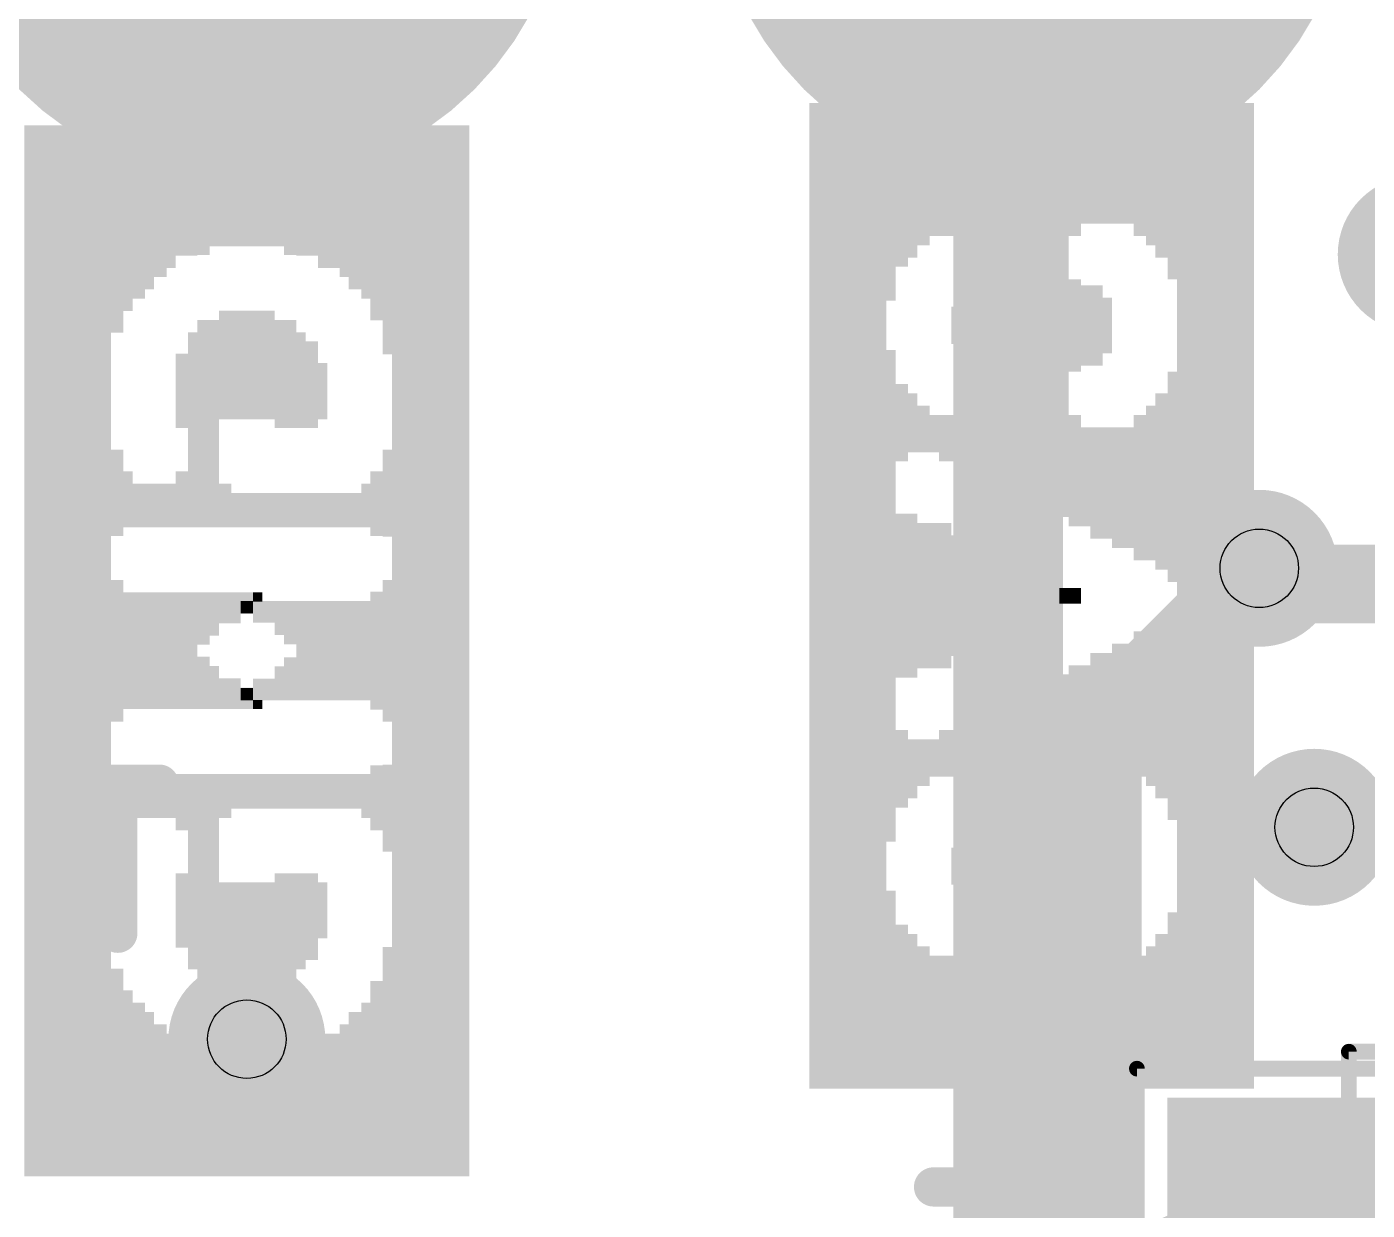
# Model space of a CAD drawing. Extents: x -28.7 to 57.9, y -15.3 to 34.1.
# Drawn here: x 6.908 to 11.246, y 19.767 to 23.597 of the extents above; entities that cross this region are included whole.
import ezdxf

# ---------------------------------------------------------------- set-up
doc = ezdxf.new("R2010")
doc.units = 0
for name, color, linetype in [('1', 12, 'CONTINUOUS'), ('16', 53, 'CONTINUOUS'), ('17', 254, 'CONTINUOUS'), ('18', 110, 'CONTINUOUS'), ('21', 41, 'CONTINUOUS'), ('22', 40, 'CONTINUOUS'), ('25', 253, 'CONTINUOUS'), ('27', 253, 'CONTINUOUS'), ('28', 253, 'CONTINUOUS'), ('29', 253, 'CONTINUOUS'), ('30', 253, 'CONTINUOUS'), ('32', 253, 'CONTINUOUS'), ('39', 12, 'CONTINUOUS'), ('40', 132, 'CONTINUOUS'), ('44', 253, 'CONTINUOUS')]:
    doc.layers.add(name, color=color, linetype=linetype)

# ---------------------------------------------------------------- blocks, each defined once
blk = doc.blocks.new('RECT')
blk.add_solid([(-0.5, -0.5), (0.5, -0.5), (-0.5, 0.5), (0.5, 0.5)])
blk = doc.blocks.new('ROUNDP')
at = {"const_width": 0.5}
blk.add_lwpolyline([(0, -0.25, 1), (0, 0.25, 1), (0, -0.25)], format="xyb", dxfattribs=at)
blk = doc.blocks.new('ROUNDV')
at = {"const_width": 0.5}
blk.add_lwpolyline([(0, -0.25, 1), (0, 0.25, 1), (0, -0.25)], format="xyb", dxfattribs=at)

msp = doc.modelspace()

# ---------------------------------------------------------------- linework, layer by layer
at = {"layer": '1', "const_width": 0.254}
for points in [[(10.3886, 21.336), (10.8966, 21.844)], [(10.3886, 17.2816), (10.3886, 21.336)]]:
    msp.add_lwpolyline(points, dxfattribs=at)
at = {"layer": '1', "const_width": 0.127}
for points in [[(10.9415, 21.7991, 1), (10.8517, 21.8889)], [(10.4521, 21.336, 1), (10.3251, 21.336)], [(10.3437, 21.3809, 1), (10.4335, 21.2911)]]:
    msp.add_lwpolyline(points, format="xyb", dxfattribs=at)
at = {"layer": '16'}
for points, const_width in [([(10.0838, 18.5166), (10.0838, 24.0538)], 0.3556), ([(10.8966, 21.844), (10.9474, 21.7932)], 0.254), ([(13.3096, 21.7932), (10.9474, 21.7932)], 0.254)]:
    msp.add_lwpolyline(points, dxfattribs=dict(at, const_width=const_width))
at = {"layer": '16', "const_width": 0.127}
for points in [[(10.9415, 21.8889, 1), (10.8517, 21.7991)], [(10.9474, 21.8567, 1), (10.9474, 21.7297)], [(10.9025, 21.7483, 1), (10.9923, 21.8381)]]:
    msp.add_lwpolyline(points, format="xyb", dxfattribs=at)
at = {"layer": '25'}
for points, const_width in [([(10.7696, 19.718, 0.1139), (10.5953, 19.6778)], 0.127), ([(10.9439, 19.6778, 0.1139), (10.7696, 19.718)], 0.127), ([(10.7696, 19.7498, 1), (10.7696, 19.6863)], 0.0635), ([(10.7696, 19.6863, 1), (10.7696, 19.7498)], 0.0635)]:
    msp.add_lwpolyline(points, format="xyb", dxfattribs=dict(at, const_width=const_width))
at = {"layer": '27', "const_width": 0.127}
for points in [[(7.0684, 21.1455), (7.3365, 21.1455)], [(7.2024, 20.6629), (7.2024, 21.1455)]]:
    msp.add_lwpolyline(points, dxfattribs=at)
at = {"layer": '27', "const_width": 0.0635}
for points in [[(7.0684, 21.1773, 1), (7.0684, 21.1138)], [(7.2342, 21.1455, 1), (7.1707, 21.1455)], [(7.3365, 21.1138, 1), (7.3365, 21.1773)], [(7.1707, 20.6629, 1), (7.2342, 20.6629)]]:
    msp.add_lwpolyline(points, format="xyb", dxfattribs=at)
at = {"layer": '28', "const_width": 0.127}
for points in [[(10.1106, 19.8419), (10.1106, 20.0564)], [(10.3251, 19.8419), (10.3251, 20.0564)], [(9.8425, 19.8419), (10.3251, 19.8419)]]:
    msp.add_lwpolyline(points, dxfattribs=at)
at = {"layer": '28', "const_width": 0.0635}
for points in [[(10.1424, 20.0564, 1), (10.0789, 20.0564)], [(10.3569, 20.0564, 1), (10.2934, 20.0564)], [(9.8425, 19.8736, 1), (9.8425, 19.8101)], [(10.0789, 19.8419, 1), (10.1424, 19.8419)], [(10.2934, 19.8419, 1), (10.3569, 19.8419)], [(10.3251, 19.8101, 1), (10.3251, 19.8736)]]:
    msp.add_lwpolyline(points, format="xyb", dxfattribs=at)
at = {"layer": '39', "const_width": 0.0508}
for points in [[(11.1864, 17.8796), (11.1864, 20.2796)], [(11.1864, 20.2796), (12.4864, 20.2796)]]:
    msp.add_lwpolyline(points, dxfattribs=at)
at = {"layer": '39', "const_width": 0.0254}
for points in [[(11.1991, 20.2796, 1), (11.1737, 20.2796)], [(11.1864, 20.2923, 1), (11.1864, 20.2669)]]:
    msp.add_lwpolyline(points, format="xyb", dxfattribs=at)
at = {"layer": '40', "const_width": 0.0508}
for points in [[(11.8006, 20.2246), (10.5006, 20.2246)], [(10.5006, 20.2246), (10.5006, 17.8246)]]:
    msp.add_lwpolyline(points, dxfattribs=at)
at = {"layer": '40', "const_width": 0.0254}
for points in [[(10.5006, 20.2373, 1), (10.5006, 20.2119)], [(10.5133, 20.2246, 1), (10.4879, 20.2246)]]:
    msp.add_lwpolyline(points, format="xyb", dxfattribs=at)
at = {"layer": '44'}
for centre in [(10.8966, 21.844), (11.0744, 21.0058), (7.62, 20.32)]:
    msp.add_circle(centre, 0.127, dxfattribs=at)

# ---------------------------------------------------------------- block references
at = {"layer": '16', "xscale": 0.85, "yscale": 0.9, "rotation": 90}
msp.add_blockref('RECT', (11.1506, 19.6046), dxfattribs=at)
at = {"layer": '17', "xscale": 1.8796, "yscale": 1.8796, "rotation": 90}
for p in [(7.62, 24.13), (7.62, 24.13), (10.16, 24.13), (10.16, 24.13)]:
    msp.add_blockref('ROUNDP', p, dxfattribs=at)
at = {"layer": '18', "xscale": 0.508, "yscale": 0.508}
for p in [(11.4046, 22.86), (11.4046, 22.86), (10.8966, 21.844), (10.8966, 21.844), (11.0744, 21.0058), (11.0744, 21.0058), (7.62, 20.32), (7.62, 20.32)]:
    msp.add_blockref('ROUNDV', p, dxfattribs=at)
at = {"layer": '21', "rotation": 90}
for p, xscale, yscale in [((9.46, 21.7604), 3.18, 0.04), ((9.495, 21.7604), 3.18, 0.03), ((9.53, 21.7604), 3.18, 0.04), ((9.565, 21.7604), 3.18, 0.03), ((9.6, 21.7604), 3.18, 0.04), ((9.635, 21.7604), 3.18, 0.03), ((9.67, 21.7604), 3.18, 0.04), ((9.705, 23.0354), 0.63, 0.03), ((9.74, 23.0904), 0.52, 0.04), ((9.775, 23.1054), 0.49, 0.03), ((9.81, 23.1254), 0.45, 0.04), ((9.845, 23.1404), 0.42, 0.03), ((9.88, 23.1404), 0.42, 0.04), ((9.915, 23.1604), 0.38, 0.03), ((9.95, 23.1604), 0.38, 0.04), ((9.985, 23.1604), 0.38, 0.03), ((10.02, 23.1604), 0.38, 0.04), ((10.055, 23.1404), 0.42, 0.03), ((10.09, 23.1404), 0.42, 0.04), ((10.125, 23.1254), 0.45, 0.03), ((10.16, 23.1054), 0.49, 0.04), ((10.195, 23.1404), 0.42, 0.03), ((10.23, 23.1404), 0.42, 0.04), ((10.265, 23.1604), 0.38, 0.03), ((10.3, 23.1604), 0.38, 0.04), ((10.335, 23.1604), 0.38, 0.03), ((10.37, 23.1604), 0.38, 0.04), ((10.405, 23.1604), 0.38, 0.03), ((10.44, 23.1604), 0.38, 0.04), ((10.475, 23.1604), 0.38, 0.03), ((10.51, 23.1404), 0.42, 0.04), ((10.545, 23.1254), 0.45, 0.03), ((10.58, 23.1054), 0.49, 0.04), ((10.615, 23.0704), 0.56, 0.03), ((10.65, 21.7604), 3.18, 0.04), ((10.685, 21.7604), 3.18, 0.03), ((10.72, 21.7604), 3.18, 0.04), ((10.755, 21.7604), 3.18, 0.03), ((10.79, 21.7604), 3.18, 0.04), ((10.825, 21.7604), 3.18, 0.03), ((10.86, 21.7604), 3.18, 0.04), ((6.92, 21.5764), 3.4, 0.04), ((6.955, 21.5764), 3.4, 0.03), ((6.99, 21.5764), 3.4, 0.04), ((7.025, 21.5764), 3.4, 0.03), ((7.06, 21.5764), 3.4, 0.04), ((7.095, 21.5764), 3.4, 0.03), ((7.13, 21.5764), 3.4, 0.04), ((7.165, 22.0514), 2.45, 0.03), ((7.2, 22.9414), 0.67, 0.04), ((7.235, 22.9764), 0.6, 0.03), ((7.27, 22.9964), 0.56, 0.04), ((7.305, 23.0114), 0.53, 0.03), ((7.34, 23.0314), 0.49, 0.04), ((7.375, 23.0464), 0.46, 0.03), ((7.41, 23.0664), 0.42, 0.04), ((7.445, 23.0664), 0.42, 0.03), ((7.48, 23.0814), 0.39, 0.04), ((7.515, 23.0814), 0.39, 0.03), ((7.55, 23.0814), 0.39, 0.04), ((7.585, 23.0814), 0.39, 0.03), ((7.62, 23.0814), 0.39, 0.04), ((7.655, 23.0814), 0.39, 0.03), ((7.69, 23.0814), 0.39, 0.04), ((7.725, 23.0814), 0.39, 0.03), ((7.76, 23.0814), 0.39, 0.04), ((7.795, 23.0664), 0.42, 0.03), ((7.83, 23.0664), 0.42, 0.04), ((7.865, 23.0464), 0.46, 0.03), ((7.9, 23.0464), 0.46, 0.04), ((7.935, 23.0314), 0.49, 0.03), ((7.97, 23.0114), 0.53, 0.04), ((8.005, 22.9964), 0.56, 0.03), ((8.04, 22.9614), 0.63, 0.04), ((8.075, 22.9064), 0.74, 0.03), ((8.11, 21.5764), 3.4, 0.04), ((8.145, 21.5764), 3.4, 0.03), ((8.18, 21.5764), 3.4, 0.04), ((8.215, 21.5764), 3.4, 0.03), ((8.25, 21.5764), 3.4, 0.04), ((8.285, 21.5764), 3.4, 0.03), ((8.32, 21.5764), 3.4, 0.04), ((9.985, 22.6354), 0.25, 0.03), ((10.3, 22.6204), 0.28, 0.04), ((10.335, 22.6354), 0.25, 0.03), ((10.37, 22.6354), 0.25, 0.04), ((9.915, 22.6554), 0.07, 0.03), ((9.95, 22.6354), 0.17, 0.04), ((10.02, 22.6004), 0.24, 0.04), ((10.265, 22.3554), 0.67, 0.03), ((10.405, 22.6354), 0.17, 0.03), ((7.515, 22.4864), 0.32, 0.03), ((7.55, 22.5014), 0.35, 0.04), ((7.585, 22.5014), 0.35, 0.03), ((7.62, 22.5014), 0.35, 0.04), ((7.655, 22.5014), 0.35, 0.03), ((7.69, 22.5014), 0.35, 0.04), ((7.725, 22.4864), 0.32, 0.03), ((7.76, 22.4864), 0.32, 0.04), ((7.48, 22.4664), 0.28, 0.04), ((7.795, 22.4664), 0.28, 0.03), ((7.445, 22.4514), 0.25, 0.03), ((7.83, 22.4514), 0.25, 0.04), ((7.41, 22.4314), 0.21, 0.04), ((9.705, 21.7604), 1.58, 0.03), ((10.055, 22.3404), 0.42, 0.03), ((10.09, 22.3204), 0.46, 0.04), ((10.125, 22.3204), 0.46, 0.03), ((10.16, 22.3054), 0.49, 0.04), ((10.195, 22.3054), 0.49, 0.03), ((10.23, 22.2854), 0.53, 0.04), ((10.615, 22.1454), 0.67, 0.03), ((7.865, 22.3964), 0.14, 0.03), ((9.74, 22.3204), 0.24, 0.04), ((9.775, 22.3204), 0.18, 0.03), ((10.02, 22.2704), 0.28, 0.04), ((10.58, 22.1304), 0.56, 0.04), ((9.81, 22.3004), 0.14, 0.04), ((10.545, 22.1254), 0.49, 0.03), ((9.845, 22.2854), 0.11, 0.03), ((9.88, 22.2704), 0.14, 0.04), ((9.915, 22.2704), 0.14, 0.03), ((9.95, 22.2504), 0.18, 0.04), ((9.985, 22.2504), 0.18, 0.03), ((10.3, 22.1654), 0.35, 0.04), ((10.335, 22.1454), 0.31, 0.03), ((10.37, 22.1254), 0.35, 0.04), ((10.405, 22.1254), 0.35, 0.03), ((10.44, 22.1104), 0.38, 0.04), ((10.475, 22.1104), 0.38, 0.03), ((10.51, 22.1104), 0.46, 0.04), ((7.2, 22.0464), 0.14, 0.04), ((7.235, 22.0314), 0.11, 0.03), ((7.27, 22.0314), 0.11, 0.04), ((7.305, 22.0314), 0.11, 0.03), ((7.34, 22.0314), 0.11, 0.04), ((7.375, 22.0314), 0.11, 0.03), ((7.41, 22.0314), 0.11, 0.04), ((7.445, 22.0314), 0.11, 0.03), ((7.48, 22.0314), 0.11, 0.04), ((7.515, 22.0314), 0.11, 0.03), ((7.55, 22.0314), 0.11, 0.04), ((7.585, 22.0314), 0.11, 0.03), ((7.62, 22.0314), 0.11, 0.04), ((7.655, 22.0314), 0.11, 0.03), ((7.69, 22.0314), 0.11, 0.04), ((7.725, 22.0314), 0.11, 0.03), ((7.76, 22.0314), 0.11, 0.04), ((7.795, 22.0314), 0.11, 0.03), ((7.83, 22.0314), 0.11, 0.04), ((7.865, 22.0314), 0.11, 0.03), ((7.9, 22.0314), 0.11, 0.04), ((7.935, 22.0314), 0.11, 0.03), ((7.97, 22.0314), 0.11, 0.04), ((8.005, 22.0314), 0.11, 0.03), ((8.04, 22.0464), 0.14, 0.04), ((8.075, 22.0314), 0.17, 0.03), ((9.74, 21.7604), 0.52, 0.04), ((9.775, 21.7604), 0.52, 0.03), ((9.81, 21.7604), 0.46, 0.04), ((9.845, 21.7604), 0.46, 0.03), ((9.88, 21.7804), 0.42, 0.04), ((9.915, 21.7604), 0.38, 0.03), ((9.95, 21.7754), 0.35, 0.04), ((9.985, 21.7604), 0.32, 0.03), ((10.02, 21.7804), 0.28, 0.04), ((10.055, 21.7604), 0.24, 0.03), ((10.09, 21.7604), 0.24, 0.04), ((10.125, 21.7604), 0.18, 0.03), ((10.16, 21.7604), 0.18, 0.04), ((7.2, 21.5964), 0.42, 0.04), ((8.075, 21.5964), 0.42, 0.03), ((10.195, 21.7604), 0.1, 0.03), ((10.23, 21.7604), 0.1, 0.04), ((10.265, 21.7604), 0.04, 0.03), ((10.3, 21.7604), 0.04, 0.04), ((7.235, 21.5914), 0.35, 0.03), ((7.27, 21.6114), 0.31, 0.04), ((7.305, 21.6114), 0.31, 0.03), ((7.34, 21.6264), 0.28, 0.04), ((7.375, 21.6464), 0.24, 0.03), ((7.41, 21.6614), 0.21, 0.04), ((7.445, 21.6614), 0.21, 0.03), ((7.48, 21.6814), 0.17, 0.04), ((7.515, 21.6964), 0.14, 0.03), ((7.55, 21.7164), 0.1, 0.04), ((7.585, 21.7164), 0.1, 0.03), ((7.62, 21.7314), 0.07, 0.04), ((7.655, 21.7514), 0.03, 0.03), ((8.005, 21.5764), 0.32, 0.03), ((8.04, 21.5764), 0.38, 0.04), ((7.935, 21.5564), 0.28, 0.03), ((7.97, 21.5564), 0.28, 0.04), ((10.615, 21.3754), 0.67, 0.03), ((7.9, 21.5414), 0.25, 0.04), ((10.58, 21.3904), 0.56, 0.04), ((7.865, 21.5214), 0.21, 0.03), ((10.51, 21.4104), 0.46, 0.04), ((10.545, 21.3954), 0.49, 0.03), ((7.795, 21.5064), 0.18, 0.03), ((7.83, 21.5064), 0.18, 0.04), ((10.37, 21.3954), 0.35, 0.04), ((10.405, 21.3954), 0.35, 0.03), ((10.44, 21.4104), 0.38, 0.04), ((10.475, 21.4104), 0.38, 0.03), ((7.725, 21.4714), 0.11, 0.03), ((7.76, 21.4864), 0.14, 0.04), ((10.3, 21.3754), 0.31, 0.04), ((10.335, 21.3754), 0.31, 0.03), ((7.655, 21.4514), 0.07, 0.03), ((7.69, 21.4514), 0.07, 0.04), ((10.23, 21.3404), 0.32, 0.04), ((10.265, 21.3604), 0.28, 0.03), ((7.62, 21.4364), 0.04, 0.04), ((10.09, 21.3054), 0.25, 0.04), ((10.125, 21.2904), 0.28, 0.03), ((10.16, 21.2854), 0.35, 0.04), ((10.195, 21.3204), 0.28, 0.03), ((10.02, 21.3054), 0.17, 0.04), ((10.055, 21.2854), 0.21, 0.03), ((9.95, 21.2904), 0.14, 0.04), ((9.985, 21.2904), 0.14, 0.03), ((9.74, 21.2004), 0.24, 0.04), ((9.88, 21.2504), 0.14, 0.04), ((9.915, 21.2704), 0.1, 0.03), ((9.775, 21.2004), 0.18, 0.03), ((9.81, 21.2204), 0.14, 0.04), ((9.845, 21.2354), 0.11, 0.03), ((7.2, 21.0664), 0.28, 0.04), ((7.235, 21.0864), 0.18, 0.03), ((7.27, 21.1064), 0.14, 0.04), ((7.305, 21.1064), 0.14, 0.03), ((7.34, 21.1064), 0.14, 0.04), ((7.375, 21.1064), 0.14, 0.03), ((7.41, 21.0864), 0.18, 0.04), ((7.445, 20.8614), 0.63, 0.03), ((7.48, 20.8414), 0.67, 0.04), ((7.515, 20.8414), 0.67, 0.03), ((7.55, 21.1064), 0.14, 0.04), ((7.585, 21.1214), 0.11, 0.03), ((7.62, 21.1214), 0.11, 0.04), ((7.655, 21.1214), 0.11, 0.03), ((7.69, 21.1214), 0.11, 0.04), ((7.725, 21.1214), 0.11, 0.03), ((7.76, 21.1214), 0.11, 0.04), ((7.795, 21.1214), 0.11, 0.03), ((7.83, 21.1214), 0.11, 0.04), ((7.865, 21.1214), 0.11, 0.03), ((7.9, 21.1214), 0.11, 0.04), ((7.935, 21.1214), 0.11, 0.03), ((7.97, 21.1214), 0.11, 0.04), ((8.005, 21.1064), 0.14, 0.03), ((8.04, 21.1014), 0.21, 0.04), ((8.075, 21.0664), 0.28, 0.03), ((9.985, 20.8854), 0.25, 0.03), ((10.3, 20.8704), 0.28, 0.04), ((10.335, 20.8854), 0.25, 0.03), ((10.37, 20.8854), 0.25, 0.04), ((9.95, 20.8854), 0.17, 0.04), ((10.02, 20.8504), 0.24, 0.04), ((10.405, 20.8854), 0.17, 0.03), ((9.915, 20.9054), 0.07, 0.03), ((10.265, 20.5554), 0.77, 0.03), ((7.41, 20.7364), 0.24, 0.04), ((7.725, 20.6814), 0.35, 0.03), ((7.76, 20.6814), 0.35, 0.04), ((7.795, 20.7014), 0.31, 0.03), ((7.83, 20.7164), 0.28, 0.04), ((7.865, 20.7364), 0.18, 0.03), ((9.705, 20.4854), 0.63, 0.03), ((10.055, 20.4854), 0.63, 0.03), ((10.09, 20.4854), 0.63, 0.04), ((10.125, 20.4854), 0.63, 0.03), ((10.16, 20.4854), 0.63, 0.04), ((10.195, 20.4854), 0.63, 0.03), ((10.23, 20.4854), 0.63, 0.04), ((7.55, 20.5964), 0.24, 0.04), ((10.615, 20.4504), 0.56, 0.03), ((7.585, 20.5814), 0.21, 0.03), ((7.62, 20.5814), 0.21, 0.04), ((7.655, 20.5814), 0.21, 0.03), ((7.69, 20.5814), 0.21, 0.04), ((9.74, 20.4304), 0.52, 0.04), ((9.775, 20.4154), 0.49, 0.03), ((10.02, 20.4154), 0.49, 0.04), ((10.58, 20.4154), 0.49, 0.04), ((7.165, 20.2464), 0.74, 0.03), ((9.81, 20.3954), 0.45, 0.04), ((10.545, 20.3954), 0.45, 0.03), ((8.075, 20.2264), 0.7, 0.03), ((9.845, 20.3804), 0.42, 0.03), ((9.88, 20.3804), 0.42, 0.04), ((9.915, 20.3804), 0.42, 0.03), ((9.95, 20.3804), 0.42, 0.04), ((9.985, 20.3804), 0.42, 0.03), ((10.3, 20.3804), 0.42, 0.04), ((10.51, 20.3804), 0.42, 0.04), ((7.2, 20.2114), 0.67, 0.04), ((10.335, 20.3604), 0.38, 0.03), ((10.37, 20.3604), 0.38, 0.04), ((10.405, 20.3604), 0.38, 0.03), ((10.44, 20.3604), 0.38, 0.04), ((10.475, 20.3604), 0.38, 0.03), ((7.235, 20.1764), 0.6, 0.03), ((8.04, 20.1914), 0.63, 0.04), ((7.27, 20.1564), 0.56, 0.04), ((8.005, 20.1564), 0.56, 0.03), ((7.97, 20.1414), 0.53, 0.04), ((7.305, 20.1214), 0.49, 0.03), ((7.34, 20.1214), 0.49, 0.04), ((7.935, 20.1214), 0.49, 0.03), ((7.375, 20.1064), 0.46, 0.03), ((7.865, 20.1064), 0.46, 0.03), ((7.9, 20.1064), 0.46, 0.04), ((7.41, 20.0864), 0.42, 0.04), ((7.445, 20.0864), 0.42, 0.03), ((7.48, 20.0864), 0.42, 0.04), ((7.515, 20.0714), 0.39, 0.03), ((7.55, 20.0714), 0.39, 0.04), ((7.585, 20.0714), 0.39, 0.03), ((7.62, 20.0714), 0.39, 0.04), ((7.655, 20.0714), 0.39, 0.03), ((7.69, 20.0714), 0.39, 0.04), ((7.725, 20.0714), 0.39, 0.03), ((7.76, 20.0864), 0.42, 0.04), ((7.795, 20.0864), 0.42, 0.03), ((7.83, 20.0864), 0.42, 0.04)]:
    msp.add_blockref('RECT', p, dxfattribs=dict(at, xscale=xscale, yscale=yscale))
at = {"layer": '22', "rotation": 270}
for p, xscale, yscale in [((9.46, 21.7498), 3.18, 0.04), ((9.495, 21.7498), 3.18, 0.03), ((9.53, 21.7498), 3.18, 0.04), ((9.565, 21.7498), 3.18, 0.03), ((9.6, 21.7498), 3.18, 0.04), ((9.635, 21.7498), 3.18, 0.03), ((9.67, 21.7498), 3.18, 0.04), ((9.705, 23.0248), 0.63, 0.03), ((9.74, 23.0798), 0.52, 0.04), ((9.775, 23.0948), 0.49, 0.03), ((9.81, 23.1148), 0.45, 0.04), ((9.845, 23.1298), 0.42, 0.03), ((9.88, 23.1298), 0.42, 0.04), ((9.915, 23.1298), 0.42, 0.03), ((9.95, 23.1298), 0.42, 0.04), ((9.985, 23.1298), 0.42, 0.03), ((10.02, 23.0948), 0.49, 0.04), ((10.055, 23.0248), 0.63, 0.03), ((10.09, 23.0248), 0.63, 0.04), ((10.125, 23.0248), 0.63, 0.03), ((10.16, 23.0248), 0.63, 0.04), ((10.195, 23.0248), 0.63, 0.03), ((10.23, 23.0248), 0.63, 0.04), ((10.265, 22.9548), 0.77, 0.03), ((10.3, 23.1298), 0.42, 0.04), ((10.335, 23.1498), 0.38, 0.03), ((10.37, 23.1498), 0.38, 0.04), ((10.405, 23.1498), 0.38, 0.03), ((10.44, 23.1498), 0.38, 0.04), ((10.475, 23.1498), 0.38, 0.03), ((10.51, 23.1298), 0.42, 0.04), ((10.545, 23.1148), 0.45, 0.03), ((10.58, 23.0948), 0.49, 0.04), ((10.615, 23.0598), 0.56, 0.03), ((10.65, 21.7498), 3.18, 0.04), ((10.685, 21.7498), 3.18, 0.03), ((10.72, 21.7498), 3.18, 0.04), ((10.755, 21.7498), 3.18, 0.03), ((10.79, 21.7498), 3.18, 0.04), ((10.825, 21.7498), 3.18, 0.03), ((10.86, 21.7498), 3.18, 0.04), ((6.92, 21.5782), 3.4, 0.04), ((6.955, 21.5782), 3.4, 0.03), ((6.99, 21.5782), 3.4, 0.04), ((7.025, 21.5782), 3.4, 0.03), ((7.06, 21.5782), 3.4, 0.04), ((7.095, 21.5782), 3.4, 0.03), ((7.13, 21.5782), 3.4, 0.04), ((7.165, 22.9082), 0.74, 0.03), ((7.2, 22.9432), 0.67, 0.04), ((7.235, 22.9782), 0.6, 0.03), ((7.27, 22.9982), 0.56, 0.04), ((7.305, 23.0332), 0.49, 0.03), ((7.34, 23.0332), 0.49, 0.04), ((7.375, 23.0482), 0.46, 0.03), ((7.41, 23.0682), 0.42, 0.04), ((7.445, 23.0682), 0.42, 0.03), ((7.48, 23.0682), 0.42, 0.04), ((7.515, 23.0832), 0.39, 0.03), ((7.55, 23.0832), 0.39, 0.04), ((7.585, 23.0832), 0.39, 0.03), ((7.62, 23.0832), 0.39, 0.04), ((7.655, 23.0832), 0.39, 0.03), ((7.69, 23.0832), 0.39, 0.04), ((7.725, 23.0832), 0.39, 0.03), ((7.76, 23.0682), 0.42, 0.04), ((7.795, 23.0682), 0.42, 0.03), ((7.83, 23.0682), 0.42, 0.04), ((7.865, 23.0482), 0.46, 0.03), ((7.9, 23.0482), 0.46, 0.04), ((7.935, 23.0332), 0.49, 0.03), ((7.97, 23.0132), 0.53, 0.04), ((8.005, 22.9982), 0.56, 0.03), ((8.04, 22.9632), 0.63, 0.04), ((8.075, 22.9282), 0.7, 0.03), ((8.11, 21.5782), 3.4, 0.04), ((8.145, 21.5782), 3.4, 0.03), ((8.18, 21.5782), 3.4, 0.04), ((8.215, 21.5782), 3.4, 0.03), ((8.25, 21.5782), 3.4, 0.04), ((8.285, 21.5782), 3.4, 0.03), ((8.32, 21.5782), 3.4, 0.04), ((10.02, 22.6598), 0.24, 0.04), ((10.3, 22.6398), 0.28, 0.04), ((9.985, 22.6248), 0.25, 0.03), ((10.335, 22.6248), 0.25, 0.03), ((10.37, 22.6248), 0.25, 0.04), ((9.95, 22.6248), 0.17, 0.04), ((10.405, 22.6248), 0.17, 0.03), ((7.48, 22.3132), 0.67, 0.04), ((7.515, 22.3132), 0.67, 0.03), ((7.55, 22.5582), 0.24, 0.04), ((7.585, 22.5732), 0.21, 0.03), ((7.62, 22.5732), 0.21, 0.04), ((7.655, 22.5732), 0.21, 0.03), ((7.69, 22.5732), 0.21, 0.04), ((7.725, 22.4732), 0.35, 0.03), ((7.76, 22.4732), 0.35, 0.04), ((7.445, 22.2932), 0.63, 0.03), ((7.795, 22.4532), 0.31, 0.03), ((9.915, 22.6048), 0.07, 0.03), ((7.83, 22.4382), 0.28, 0.04), ((7.41, 22.4182), 0.24, 0.04), ((9.705, 21.7498), 1.58, 0.03), ((7.865, 22.4182), 0.18, 0.03), ((9.74, 22.3098), 0.24, 0.04), ((10.615, 22.1348), 0.67, 0.03), ((9.775, 22.3098), 0.18, 0.03), ((10.16, 22.2248), 0.35, 0.04), ((10.58, 22.1198), 0.56, 0.04), ((9.81, 22.2898), 0.14, 0.04), ((10.125, 22.2198), 0.28, 0.03), ((10.545, 22.1148), 0.49, 0.03), ((7.165, 21.1032), 2.45, 0.03), ((9.845, 22.2748), 0.11, 0.03), ((9.88, 22.2598), 0.14, 0.04), ((10.055, 22.2248), 0.21, 0.03), ((10.09, 22.2048), 0.25, 0.04), ((10.195, 22.1898), 0.28, 0.03), ((10.23, 22.1698), 0.32, 0.04), ((10.51, 22.0998), 0.46, 0.04), ((9.915, 22.2398), 0.1, 0.03), ((9.95, 22.2198), 0.14, 0.04), ((9.985, 22.2198), 0.14, 0.03), ((10.02, 22.2048), 0.17, 0.04), ((10.265, 22.1498), 0.28, 0.03), ((10.3, 22.1348), 0.31, 0.04), ((10.335, 22.1348), 0.31, 0.03), ((10.37, 22.1148), 0.35, 0.04), ((10.405, 22.1148), 0.35, 0.03), ((10.44, 22.0998), 0.38, 0.04), ((10.475, 22.0998), 0.38, 0.03), ((7.2, 22.0882), 0.28, 0.04), ((8.075, 22.0882), 0.28, 0.03), ((7.235, 22.0682), 0.18, 0.03), ((7.41, 22.0682), 0.18, 0.04), ((8.04, 22.0532), 0.21, 0.04), ((7.27, 22.0482), 0.14, 0.04), ((7.305, 22.0482), 0.14, 0.03), ((7.34, 22.0482), 0.14, 0.04), ((7.375, 22.0482), 0.14, 0.03), ((7.55, 22.0482), 0.14, 0.04), ((7.585, 22.0332), 0.11, 0.03), ((7.62, 22.0332), 0.11, 0.04), ((7.655, 22.0332), 0.11, 0.03), ((7.69, 22.0332), 0.11, 0.04), ((7.725, 22.0332), 0.11, 0.03), ((7.76, 22.0332), 0.11, 0.04), ((7.795, 22.0332), 0.11, 0.03), ((7.83, 22.0332), 0.11, 0.04), ((7.865, 22.0332), 0.11, 0.03), ((7.9, 22.0332), 0.11, 0.04), ((7.935, 22.0332), 0.11, 0.03), ((7.97, 22.0332), 0.11, 0.04), ((8.005, 22.0482), 0.14, 0.03), ((9.74, 21.7498), 0.52, 0.04), ((9.775, 21.7498), 0.52, 0.03), ((9.81, 21.7498), 0.46, 0.04), ((9.845, 21.7498), 0.46, 0.03), ((9.88, 21.7298), 0.42, 0.04), ((9.915, 21.7498), 0.38, 0.03), ((9.95, 21.7348), 0.35, 0.04), ((9.985, 21.7498), 0.32, 0.03), ((10.02, 21.7298), 0.28, 0.04), ((10.055, 21.7498), 0.24, 0.03), ((10.09, 21.7498), 0.24, 0.04), ((10.125, 21.7498), 0.18, 0.03), ((10.16, 21.7498), 0.18, 0.04), ((10.195, 21.7498), 0.1, 0.03), ((10.23, 21.7498), 0.1, 0.04), ((7.2, 21.5582), 0.42, 0.04), ((7.235, 21.5632), 0.35, 0.03), ((7.62, 21.7182), 0.04, 0.04), ((7.655, 21.7032), 0.07, 0.03), ((7.69, 21.7032), 0.07, 0.04), ((7.725, 21.6832), 0.11, 0.03), ((7.76, 21.6682), 0.14, 0.04), ((7.795, 21.6482), 0.18, 0.03), ((7.83, 21.6482), 0.18, 0.04), ((7.865, 21.6332), 0.21, 0.03), ((7.9, 21.6132), 0.25, 0.04), ((7.935, 21.5982), 0.28, 0.03), ((7.97, 21.5982), 0.28, 0.04), ((8.005, 21.5782), 0.32, 0.03), ((8.04, 21.5782), 0.38, 0.04), ((8.075, 21.5582), 0.42, 0.03), ((10.265, 21.7498), 0.04, 0.03), ((10.3, 21.7498), 0.04, 0.04), ((7.27, 21.5432), 0.31, 0.04), ((7.305, 21.5432), 0.31, 0.03), ((10.615, 21.3648), 0.67, 0.03), ((7.34, 21.5282), 0.28, 0.04), ((10.58, 21.3798), 0.56, 0.04), ((7.375, 21.5082), 0.24, 0.03), ((10.51, 21.3998), 0.46, 0.04), ((10.545, 21.3848), 0.49, 0.03), ((7.41, 21.4932), 0.21, 0.04), ((7.445, 21.4932), 0.21, 0.03), ((10.37, 21.3848), 0.35, 0.04), ((10.405, 21.3848), 0.35, 0.03), ((10.44, 21.3998), 0.38, 0.04), ((10.475, 21.3998), 0.38, 0.03), ((7.48, 21.4732), 0.17, 0.04), ((7.515, 21.4582), 0.14, 0.03), ((10.3, 21.3448), 0.35, 0.04), ((10.335, 21.3648), 0.31, 0.03), ((7.55, 21.4382), 0.1, 0.04), ((7.585, 21.4382), 0.1, 0.03), ((10.23, 21.2248), 0.53, 0.04), ((10.265, 21.1548), 0.67, 0.03), ((7.62, 21.4232), 0.07, 0.04), ((10.16, 21.2048), 0.49, 0.04), ((10.195, 21.2048), 0.49, 0.03), ((7.655, 21.4032), 0.03, 0.03), ((10.09, 21.1898), 0.46, 0.04), ((10.125, 21.1898), 0.46, 0.03), ((9.95, 21.2598), 0.18, 0.04), ((9.985, 21.2598), 0.18, 0.03), ((10.02, 21.2398), 0.28, 0.04), ((10.055, 21.1698), 0.42, 0.03), ((9.74, 21.1898), 0.24, 0.04), ((9.88, 21.2398), 0.14, 0.04), ((9.915, 21.2398), 0.14, 0.03), ((9.775, 21.1898), 0.18, 0.03), ((9.81, 21.2098), 0.14, 0.04), ((9.845, 21.2248), 0.11, 0.03), ((7.2, 21.1082), 0.14, 0.04), ((7.235, 21.1232), 0.11, 0.03), ((7.27, 21.1232), 0.11, 0.04), ((7.305, 21.1232), 0.11, 0.03), ((7.34, 21.1232), 0.11, 0.04), ((7.375, 21.1232), 0.11, 0.03), ((7.41, 21.1232), 0.11, 0.04), ((7.445, 21.1232), 0.11, 0.03), ((7.48, 21.1232), 0.11, 0.04), ((7.515, 21.1232), 0.11, 0.03), ((7.55, 21.1232), 0.11, 0.04), ((7.585, 21.1232), 0.11, 0.03), ((7.62, 21.1232), 0.11, 0.04), ((7.655, 21.1232), 0.11, 0.03), ((7.69, 21.1232), 0.11, 0.04), ((7.725, 21.1232), 0.11, 0.03), ((7.76, 21.1232), 0.11, 0.04), ((7.795, 21.1232), 0.11, 0.03), ((7.83, 21.1232), 0.11, 0.04), ((7.865, 21.1232), 0.11, 0.03), ((7.9, 21.1232), 0.11, 0.04), ((7.935, 21.1232), 0.11, 0.03), ((7.97, 21.1232), 0.11, 0.04), ((8.005, 21.1232), 0.11, 0.03), ((8.04, 21.1082), 0.14, 0.04), ((8.075, 21.1232), 0.17, 0.03), ((9.985, 20.8748), 0.25, 0.03), ((10.02, 20.9098), 0.24, 0.04), ((10.3, 20.8898), 0.28, 0.04), ((10.335, 20.8748), 0.25, 0.03), ((10.37, 20.8748), 0.25, 0.04), ((9.95, 20.8748), 0.17, 0.04), ((10.405, 20.8748), 0.17, 0.03), ((9.915, 20.8548), 0.07, 0.03), ((7.41, 20.7232), 0.21, 0.04), ((7.445, 20.7032), 0.25, 0.03), ((7.48, 20.6882), 0.28, 0.04), ((7.515, 20.6682), 0.32, 0.03), ((7.55, 20.6532), 0.35, 0.04), ((7.585, 20.6532), 0.35, 0.03), ((7.62, 20.6532), 0.35, 0.04), ((7.655, 20.6532), 0.35, 0.03), ((7.69, 20.6532), 0.35, 0.04), ((7.725, 20.6682), 0.32, 0.03), ((7.76, 20.6682), 0.32, 0.04), ((7.795, 20.6882), 0.28, 0.03), ((7.83, 20.7032), 0.25, 0.04), ((7.865, 20.7582), 0.14, 0.03), ((9.705, 20.4748), 0.63, 0.03), ((10.615, 20.4398), 0.56, 0.03), ((9.74, 20.4198), 0.52, 0.04), ((9.775, 20.4048), 0.49, 0.03), ((10.16, 20.4048), 0.49, 0.04), ((10.58, 20.4048), 0.49, 0.04), ((8.075, 20.2482), 0.74, 0.03), ((9.81, 20.3848), 0.45, 0.04), ((10.125, 20.3848), 0.45, 0.03), ((10.545, 20.3848), 0.45, 0.03), ((9.845, 20.3698), 0.42, 0.03), ((9.88, 20.3698), 0.42, 0.04), ((10.055, 20.3698), 0.42, 0.03), ((10.09, 20.3698), 0.42, 0.04), ((10.195, 20.3698), 0.42, 0.03), ((10.23, 20.3698), 0.42, 0.04), ((10.51, 20.3698), 0.42, 0.04), ((7.2, 20.2132), 0.67, 0.04), ((9.915, 20.3498), 0.38, 0.03), ((9.95, 20.3498), 0.38, 0.04), ((9.985, 20.3498), 0.38, 0.03), ((10.02, 20.3498), 0.38, 0.04), ((10.265, 20.3498), 0.38, 0.03), ((10.3, 20.3498), 0.38, 0.04), ((10.335, 20.3498), 0.38, 0.03), ((10.37, 20.3498), 0.38, 0.04), ((10.405, 20.3498), 0.38, 0.03), ((10.44, 20.3498), 0.38, 0.04), ((10.475, 20.3498), 0.38, 0.03), ((7.235, 20.1782), 0.6, 0.03), ((8.04, 20.1932), 0.63, 0.04), ((7.27, 20.1582), 0.56, 0.04), ((8.005, 20.1582), 0.56, 0.03), ((7.305, 20.1432), 0.53, 0.03), ((7.97, 20.1432), 0.53, 0.04), ((7.34, 20.1232), 0.49, 0.04), ((7.935, 20.1232), 0.49, 0.03), ((7.375, 20.1082), 0.46, 0.03), ((7.865, 20.1082), 0.46, 0.03), ((7.9, 20.1082), 0.46, 0.04), ((7.41, 20.0882), 0.42, 0.04), ((7.445, 20.0882), 0.42, 0.03), ((7.48, 20.0732), 0.39, 0.04), ((7.515, 20.0732), 0.39, 0.03), ((7.55, 20.0732), 0.39, 0.04), ((7.585, 20.0732), 0.39, 0.03), ((7.62, 20.0732), 0.39, 0.04), ((7.655, 20.0732), 0.39, 0.03), ((7.69, 20.0732), 0.39, 0.04), ((7.725, 20.0732), 0.39, 0.03), ((7.76, 20.0732), 0.39, 0.04), ((7.795, 20.0882), 0.42, 0.03), ((7.83, 20.0882), 0.42, 0.04)]:
    msp.add_blockref('RECT', p, dxfattribs=dict(at, xscale=xscale, yscale=yscale))
at = {"layer": '29', "xscale": 2.0828, "yscale": 2.0828, "rotation": 90}
for p in [(7.62, 24.13), (10.16, 24.13)]:
    msp.add_blockref('ROUNDP', p, dxfattribs=at)
at = {"layer": '30', "rotation": 90}
for name, p, xscale, yscale in [('ROUNDP', (7.62, 24.13), 2.0828, 2.0828), ('ROUNDP', (10.16, 24.13), 2.0828, 2.0828), ('RECT', (11.1506, 19.6046), 1.0532, 1.1032)]:
    msp.add_blockref(name, p, dxfattribs=dict(at, xscale=xscale, yscale=yscale))
at = {"layer": '32', "xscale": 0.85, "yscale": 0.9, "rotation": 90}
msp.add_blockref('RECT', (11.1506, 19.6046), dxfattribs=at)

doc.saveas('drawing.dxf')
